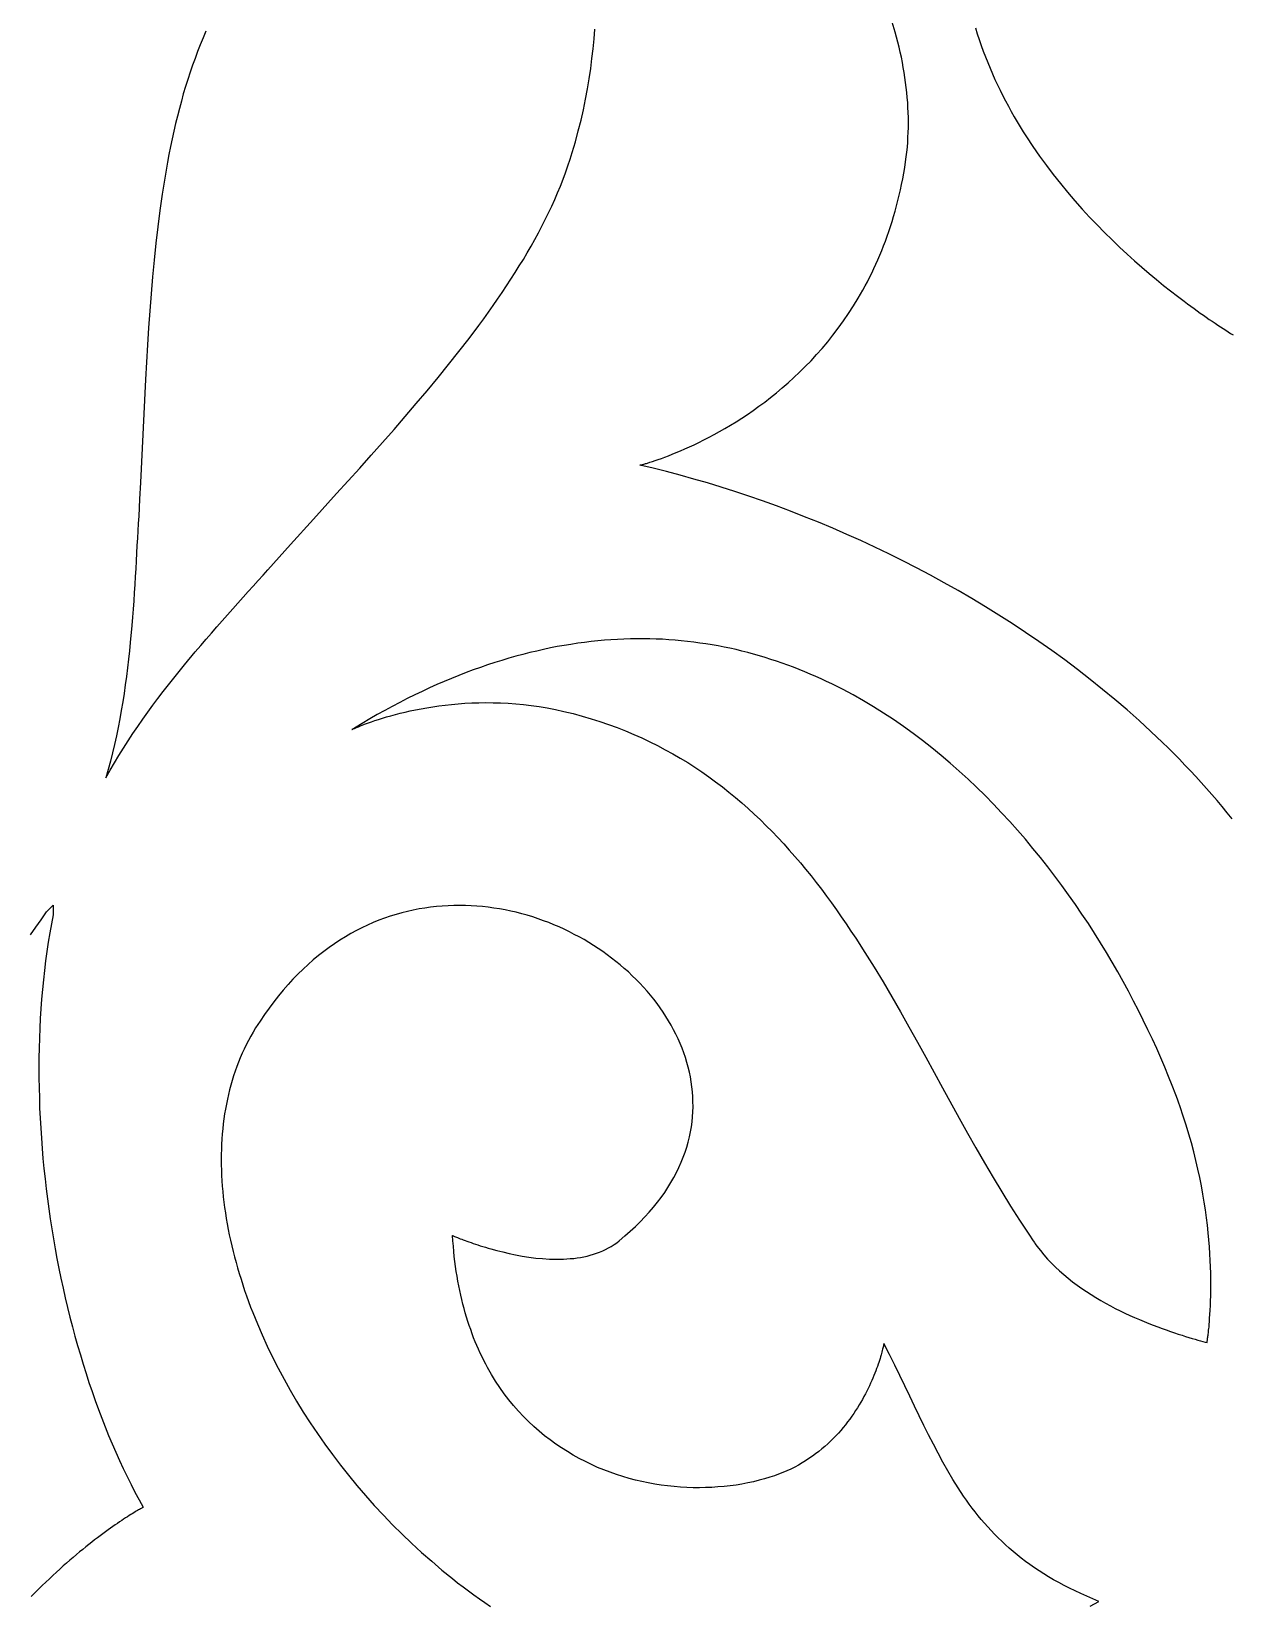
# Model space of a CAD drawing. Extents: x -555 to 555, y -555 to 555.
# Drawn here: x -181.2 to -83.7, y -490.1 to -362.2 of the extents above; entities that cross this region are included whole.
import ezdxf

# ---------------------------------------------------------------- set-up
doc = ezdxf.new("R2010")
doc.units = 0
doc.layers.add('PLAN_1', color=18, linetype='CONTINUOUS')

msp = doc.modelspace()

# ---------------------------------------------------------------- linework, layer by layer
at = {"layer": 'PLAN_1'}
for points in [[(-83.62, -426.23), (-84.02, -425.73), (-84.44, -425.23), (-84.85, -424.73), (-85.28, -424.24), (-85.7, -423.76), (-86.13, -423.28), (-86.57, -422.8), (-87.01, -422.33), (-87.46, -421.86), (-87.91, -421.39), (-88.37, -420.93), (-88.83, -420.47), (-89.29, -420.02), (-90.23, -419.12), (-91.19, -418.24), (-92.16, -417.38), (-93.15, -416.54), (-94.15, -415.71), (-95.16, -414.9), (-96.19, -414.1), (-97.23, -413.32), (-98.28, -412.56), (-99.34, -411.81), (-100.41, -411.08), (-101.49, -410.36), (-102.58, -409.67), (-103.68, -408.99), (-104.79, -408.32), (-105.9, -407.68), (-107.02, -407.05), (-108.14, -406.43), (-109.27, -405.84), (-110.4, -405.26), (-111.53, -404.69), (-112.67, -404.15), (-113.81, -403.62), (-114.95, -403.11), (-116.09, -402.61), (-117.24, -402.13), (-118.38, -401.67), (-119.52, -401.23), (-120.65, -400.8), (-121.79, -400.39), (-122.92, -400), (-124.04, -399.63), (-125.17, -399.27), (-126.28, -398.93), (-127.39, -398.61), (-128.5, -398.3), (-129.59, -398.01), (-130.68, -397.74), (-131.76, -397.49), (-131.76, -397.49), (-131.75, -397.48), (-131.73, -397.48), (-131.71, -397.47), (-131.68, -397.47), (-131.64, -397.46), (-131.6, -397.45), (-131.55, -397.43), (-131.5, -397.42), (-131.44, -397.4), (-131.37, -397.38), (-131.3, -397.36), (-131.22, -397.34), (-131.14, -397.31), (-130.95, -397.25), (-130.75, -397.19), (-130.53, -397.11), (-130.29, -397.03), (-130.02, -396.94), (-129.74, -396.83), (-129.45, -396.72), (-129.14, -396.6), (-128.81, -396.46), (-128.46, -396.32), (-128.11, -396.16), (-127.74, -396), (-127.36, -395.82), (-126.96, -395.63), (-126.56, -395.43), (-126.14, -395.21), (-125.72, -394.99), (-125.29, -394.75), (-124.85, -394.5), (-124.4, -394.23), (-123.94, -393.95), (-123.49, -393.66), (-123.02, -393.36), (-122.56, -393.03), (-122.09, -392.7), (-121.62, -392.35), (-121.14, -391.99), (-120.67, -391.61), (-120.19, -391.21), (-119.72, -390.8), (-119.25, -390.37), (-118.78, -389.93), (-118.32, -389.47), (-117.85, -388.99), (-117.4, -388.5), (-116.95, -387.99), (-116.5, -387.46), (-116.07, -386.91), (-115.64, -386.35), (-115.22, -385.76), (-114.8, -385.16), (-114.4, -384.54), (-114.01, -383.9), (-113.64, -383.25), (-113.45, -382.91), (-113.27, -382.57), (-113.09, -382.22), (-112.92, -381.87), (-112.75, -381.51), (-112.58, -381.15), (-112.42, -380.79), (-112.26, -380.42), (-112.11, -380.04), (-111.95, -379.66), (-111.81, -379.27), (-111.67, -378.88), (-111.53, -378.48), (-111.39, -378.08), (-111.26, -377.67), (-111.14, -377.26), (-111.02, -376.84), (-110.9, -376.41), (-110.79, -375.98), (-110.69, -375.55), (-110.59, -375.11), (-110.49, -374.66), (-110.4, -374.21), (-110.32, -373.75), (-110.24, -373.29), (-110.17, -372.82), (-110.11, -372.42), (-110.06, -372.03), (-110.02, -371.63), (-109.99, -371.23), (-109.97, -370.83), (-109.95, -370.43), (-109.94, -370.03), (-109.94, -369.63), (-109.94, -369.22), (-109.95, -368.82), (-109.97, -368.41), (-109.99, -368.01), (-110.03, -367.6), (-110.06, -367.19), (-110.11, -366.79), (-110.16, -366.38), (-110.22, -365.97), (-110.28, -365.56), (-110.35, -365.15), (-110.43, -364.74), (-110.51, -364.33), (-110.6, -363.92), (-110.69, -363.51), (-110.8, -363.1), (-111.01, -362.28), (-111.25, -361.47)], [(-167.05, -362.22), (-167.28, -362.76), (-167.51, -363.31), (-167.72, -363.86), (-167.93, -364.42), (-168.14, -364.98), (-168.33, -365.55), (-168.52, -366.13), (-168.7, -366.71), (-168.88, -367.3), (-169.04, -367.9), (-169.2, -368.5), (-169.36, -369.11), (-169.51, -369.72), (-169.65, -370.34), (-169.79, -370.96), (-169.92, -371.59), (-170.05, -372.22), (-170.17, -372.86), (-170.28, -373.5), (-170.39, -374.15), (-170.5, -374.8), (-170.6, -375.45), (-170.79, -376.77), (-170.96, -378.1), (-171.12, -379.45), (-171.26, -380.81), (-171.39, -382.17), (-171.5, -383.55), (-171.61, -384.93), (-171.71, -386.32), (-171.8, -387.71), (-171.88, -389.11), (-171.95, -390.51), (-172.09, -393.31), (-172.23, -396.11), (-172.36, -398.88), (-172.44, -400.26), (-172.51, -401.64), (-172.55, -402.22), (-172.58, -402.81), (-172.61, -403.41), (-172.65, -404.02), (-172.68, -404.64), (-172.71, -405.27), (-172.75, -405.9), (-172.79, -406.54), (-172.83, -407.19), (-172.87, -407.85), (-172.91, -408.51), (-172.96, -409.18), (-173.01, -409.85), (-173.07, -410.52), (-173.19, -411.89), (-173.26, -412.57), (-173.34, -413.26), (-173.42, -413.95), (-173.51, -414.65), (-173.6, -415.34), (-173.7, -416.03), (-173.81, -416.73), (-173.92, -417.42), (-174.05, -418.11), (-174.18, -418.8), (-174.32, -419.49), (-174.47, -420.18), (-174.63, -420.86), (-174.8, -421.54), (-174.98, -422.22), (-175.17, -422.89), (-174.83, -422.28), (-174.48, -421.68), (-174.11, -421.08), (-173.74, -420.48), (-173.36, -419.89), (-172.98, -419.3), (-172.58, -418.72), (-172.18, -418.14), (-171.77, -417.57), (-171.36, -417), (-170.94, -416.44), (-170.51, -415.89), (-170.08, -415.34), (-169.65, -414.79), (-169.22, -414.25), (-168.78, -413.71), (-167.91, -412.66), (-167.47, -412.14), (-167.03, -411.63), (-166.59, -411.13), (-166.16, -410.63), (-165.72, -410.13), (-165.29, -409.65), (-164.86, -409.17), (-164.44, -408.69), (-164.02, -408.22), (-163.61, -407.76), (-163.2, -407.31), (-162.8, -406.86), (-162.4, -406.42), (-162.01, -405.99), (-161.1, -404.96), (-160.17, -403.93), (-158.31, -401.87), (-156.42, -399.8), (-154.54, -397.72), (-153.61, -396.68), (-152.68, -395.63), (-151.75, -394.58), (-150.84, -393.53), (-149.94, -392.48), (-149.05, -391.43), (-148.17, -390.37), (-147.31, -389.31), (-146.47, -388.25), (-145.65, -387.18), (-144.85, -386.12), (-144.46, -385.58), (-144.08, -385.05), (-143.7, -384.51), (-143.33, -383.98), (-142.96, -383.44), (-142.6, -382.91), (-142.25, -382.37), (-141.91, -381.83), (-141.57, -381.29), (-141.24, -380.76), (-140.92, -380.22), (-140.61, -379.68), (-140.31, -379.14), (-140.02, -378.6), (-139.73, -378.06), (-139.46, -377.51), (-139.19, -376.97), (-138.93, -376.43), (-138.69, -375.89), (-138.45, -375.34), (-138.22, -374.8), (-138.01, -374.25), (-137.8, -373.71), (-137.61, -373.16), (-137.43, -372.62), (-137.26, -372.07), (-137, -371.19), (-136.77, -370.31), (-136.55, -369.45), (-136.36, -368.59), (-136.18, -367.74), (-136.02, -366.9), (-135.88, -366.07), (-135.76, -365.24), (-135.66, -364.43), (-135.57, -363.63), (-135.49, -362.83), (-135.44, -362.05)], [(-104.49, -361.93), (-104.35, -362.42), (-104.19, -362.89), (-104.03, -363.37), (-103.85, -363.84), (-103.68, -364.3), (-103.49, -364.76), (-103.3, -365.22), (-103.11, -365.68), (-102.91, -366.13), (-102.7, -366.57), (-102.49, -367.01), (-102.27, -367.45), (-102.04, -367.88), (-101.81, -368.31), (-101.58, -368.74), (-101.34, -369.16), (-101.1, -369.57), (-100.85, -369.98), (-100.6, -370.39), (-100.34, -370.8), (-99.81, -371.59), (-99.28, -372.37), (-98.72, -373.13), (-98.16, -373.87), (-97.58, -374.6), (-97, -375.3), (-96.41, -375.99), (-95.81, -376.67), (-95.21, -377.32), (-94.6, -377.96), (-93.99, -378.58), (-93.38, -379.18), (-92.77, -379.76), (-92.16, -380.32), (-91.56, -380.87), (-90.96, -381.4), (-90.36, -381.9), (-89.77, -382.39), (-89.19, -382.87), (-88.62, -383.32), (-88.06, -383.75), (-87.52, -384.16), (-87.25, -384.36), (-86.98, -384.56), (-86.72, -384.75), (-86.46, -384.94), (-86.21, -385.12), (-85.96, -385.29), (-85.72, -385.46), (-85.48, -385.63), (-85.24, -385.79), (-85.01, -385.94), (-84.78, -386.1), (-84.56, -386.24), (-84.35, -386.38), (-84.14, -386.52), (-83.94, -386.65), (-83.74, -386.78), (-83.55, -386.9)], [(-181.3, -435.66), (-180.86, -435.05), (-180.43, -434.43), (-180.01, -433.8), (-179.45, -433.24), (-179.46, -434.03), (-179.6, -434.77), (-179.74, -435.51), (-179.86, -436.26), (-179.97, -437.02), (-180.08, -437.78), (-180.17, -438.55), (-180.26, -439.32), (-180.33, -440.1), (-180.4, -440.89), (-180.46, -441.68), (-180.51, -442.47), (-180.55, -443.26), (-180.58, -444.06), (-180.6, -444.87), (-180.62, -445.67), (-180.62, -446.48), (-180.62, -447.29), (-180.61, -448.11), (-180.58, -448.92), (-180.56, -449.74), (-180.52, -450.56), (-180.47, -451.38), (-180.42, -452.2), (-180.36, -453.02), (-180.29, -453.84), (-180.21, -454.66), (-180.12, -455.48), (-180.03, -456.3), (-179.92, -457.11), (-179.81, -457.93), (-179.7, -458.75), (-179.57, -459.56), (-179.44, -460.37), (-179.29, -461.18), (-179.15, -461.98), (-178.99, -462.78), (-178.83, -463.58), (-178.65, -464.38), (-178.48, -465.17), (-178.29, -465.96), (-178.1, -466.74), (-177.9, -467.51), (-177.69, -468.29), (-177.47, -469.05), (-177.25, -469.81), (-177.02, -470.57), (-176.79, -471.32), (-176.55, -472.06), (-176.3, -472.79), (-176.04, -473.52), (-175.78, -474.24), (-175.51, -474.95), (-175.24, -475.66), (-174.96, -476.35), (-174.67, -477.04), (-174.37, -477.72), (-174.07, -478.39), (-173.77, -479.05), (-173.45, -479.7), (-173.13, -480.33), (-172.81, -480.96), (-172.48, -481.58), (-172.14, -482.19), (-172.14, -482.19), (-172.16, -482.2), (-172.18, -482.21), (-172.22, -482.23), (-172.26, -482.25), (-172.31, -482.28), (-172.37, -482.32), (-172.44, -482.36), (-172.52, -482.4), (-172.6, -482.45), (-172.7, -482.51), (-172.8, -482.57), (-172.91, -482.63), (-173.03, -482.71), (-173.15, -482.79), (-173.28, -482.87), (-173.43, -482.96), (-173.57, -483.05), (-173.73, -483.16), (-173.89, -483.26), (-174.06, -483.38), (-174.23, -483.5), (-174.42, -483.62), (-174.6, -483.75), (-174.8, -483.89), (-175, -484.03), (-175.21, -484.18), (-175.42, -484.34), (-175.64, -484.5), (-175.86, -484.67), (-176.09, -484.85), (-176.32, -485.03), (-176.56, -485.22), (-176.81, -485.41), (-177.06, -485.61), (-177.31, -485.82), (-177.57, -486.04), (-177.83, -486.26), (-178.1, -486.49), (-178.37, -486.72), (-178.64, -486.96), (-178.92, -487.21), (-179.2, -487.47), (-179.49, -487.73), (-179.77, -488), (-180.07, -488.27), (-180.36, -488.56), (-180.66, -488.85), (-180.96, -489.14), (-181.26, -489.45)], [(-95.17, -490.22), (-94.45, -489.84), (-94.95, -489.63), (-95.44, -489.42), (-95.92, -489.21), (-96.39, -488.99), (-96.84, -488.77), (-97.28, -488.54), (-97.71, -488.31), (-98.13, -488.08), (-98.54, -487.84), (-98.93, -487.6), (-99.32, -487.35), (-99.69, -487.1), (-100.06, -486.84), (-100.41, -486.59), (-100.76, -486.32), (-101.09, -486.06), (-101.42, -485.79), (-101.74, -485.51), (-102.05, -485.24), (-102.35, -484.95), (-102.65, -484.67), (-102.93, -484.38), (-103.21, -484.09), (-103.49, -483.79), (-103.75, -483.49), (-104.01, -483.18), (-104.27, -482.88), (-104.51, -482.56), (-104.76, -482.25), (-104.99, -481.93), (-105.22, -481.61), (-105.45, -481.28), (-105.89, -480.61), (-106.32, -479.93), (-106.73, -479.24), (-107.13, -478.53), (-107.53, -477.8), (-107.91, -477.06), (-108.29, -476.31), (-108.68, -475.54), (-109.06, -474.76), (-109.44, -473.96), (-109.83, -473.15), (-110.23, -472.33), (-110.63, -471.49), (-111.05, -470.64), (-111.48, -469.77), (-111.93, -468.89), (-111.93, -468.9), (-111.93, -468.91), (-111.94, -468.94), (-111.95, -468.99), (-111.96, -469.04), (-111.97, -469.1), (-111.99, -469.17), (-112.01, -469.26), (-112.03, -469.35), (-112.06, -469.45), (-112.09, -469.57), (-112.12, -469.69), (-112.16, -469.81), (-112.2, -469.95), (-112.24, -470.1), (-112.29, -470.25), (-112.34, -470.41), (-112.4, -470.57), (-112.46, -470.75), (-112.53, -470.92), (-112.59, -471.11), (-112.67, -471.3), (-112.75, -471.49), (-112.83, -471.69), (-112.92, -471.89), (-113.01, -472.1), (-113.11, -472.31), (-113.21, -472.53), (-113.32, -472.75), (-113.43, -472.97), (-113.55, -473.19), (-113.67, -473.42), (-113.8, -473.64), (-113.94, -473.87), (-114.08, -474.1), (-114.23, -474.33), (-114.38, -474.56), (-114.54, -474.79), (-114.71, -475.02), (-114.88, -475.25), (-115.06, -475.48), (-115.24, -475.71), (-115.43, -475.94), (-115.63, -476.16), (-115.84, -476.38), (-116.05, -476.6), (-116.27, -476.82), (-116.5, -477.03), (-116.73, -477.25), (-116.97, -477.45), (-117.22, -477.65), (-117.48, -477.85), (-117.74, -478.04), (-118.02, -478.23), (-118.3, -478.41), (-118.58, -478.59), (-118.88, -478.76), (-119.18, -478.92), (-119.5, -479.08), (-119.82, -479.23), (-120.15, -479.37), (-120.49, -479.5), (-120.83, -479.63), (-121.19, -479.75), (-121.63, -479.88), (-122.08, -480), (-122.53, -480.11), (-123, -480.21), (-123.47, -480.3), (-123.95, -480.38), (-124.43, -480.44), (-124.92, -480.5), (-125.42, -480.54), (-125.92, -480.57), (-126.42, -480.59), (-126.93, -480.6), (-127.44, -480.6), (-127.96, -480.58), (-128.47, -480.55), (-128.99, -480.51), (-129.51, -480.45), (-130.03, -480.39), (-130.56, -480.3), (-131.08, -480.21), (-131.6, -480.1), (-132.12, -479.98), (-132.64, -479.84), (-133.16, -479.69), (-133.67, -479.53), (-134.19, -479.35), (-134.7, -479.15), (-135.2, -478.95), (-135.71, -478.72), (-136.2, -478.48), (-136.69, -478.23), (-137.18, -477.96), (-137.66, -477.67), (-138.14, -477.37), (-138.6, -477.06), (-139.06, -476.72), (-139.51, -476.37), (-139.96, -476.01), (-140.39, -475.62), (-140.82, -475.22), (-141.23, -474.81), (-141.64, -474.37), (-142.03, -473.92), (-142.41, -473.45), (-142.79, -472.96), (-143.14, -472.46), (-143.49, -471.94), (-143.82, -471.39), (-144.14, -470.83), (-144.3, -470.55), (-144.45, -470.26), (-144.6, -469.96), (-144.74, -469.66), (-144.88, -469.35), (-145.02, -469.04), (-145.15, -468.73), (-145.28, -468.41), (-145.4, -468.08), (-145.52, -467.75), (-145.64, -467.42), (-145.75, -467.08), (-145.86, -466.73), (-145.96, -466.39), (-146.06, -466.03), (-146.16, -465.67), (-146.25, -465.31), (-146.33, -464.94), (-146.41, -464.56), (-146.49, -464.19), (-146.56, -463.8), (-146.63, -463.41), (-146.69, -463.02), (-146.75, -462.62), (-146.8, -462.21), (-146.85, -461.8), (-146.89, -461.39), (-146.93, -460.97), (-146.96, -460.54), (-146.99, -460.11), (-146.98, -460.11), (-146.96, -460.12), (-146.93, -460.13), (-146.88, -460.15), (-146.83, -460.18), (-146.76, -460.21), (-146.68, -460.24), (-146.59, -460.27), (-146.48, -460.31), (-146.37, -460.36), (-146.25, -460.41), (-146.12, -460.46), (-145.97, -460.51), (-145.82, -460.56), (-145.66, -460.62), (-145.49, -460.68), (-145.31, -460.74), (-145.13, -460.8), (-144.94, -460.87), (-144.74, -460.93), (-144.53, -461), (-144.31, -461.06), (-144.09, -461.13), (-143.87, -461.19), (-143.4, -461.32), (-142.9, -461.44), (-142.4, -461.56), (-141.87, -461.67), (-141.33, -461.77), (-140.79, -461.86), (-140.23, -461.93), (-139.67, -461.98), (-139.1, -462.02), (-138.54, -462.03), (-138.26, -462.03), (-137.98, -462.02), (-137.7, -462), (-137.42, -461.98), (-137.14, -461.96), (-136.87, -461.92), (-136.6, -461.88), (-136.33, -461.83), (-136.06, -461.77), (-135.8, -461.7), (-135.54, -461.63), (-135.29, -461.54), (-135.04, -461.45), (-134.79, -461.35), (-134.55, -461.24), (-134.32, -461.11), (-134.09, -460.98), (-133.86, -460.84), (-133.65, -460.69), (-133.44, -460.52), (-132.98, -460.14), (-132.55, -459.76), (-132.13, -459.37), (-131.74, -458.98), (-131.36, -458.59), (-131, -458.2), (-130.66, -457.8), (-130.34, -457.4), (-130.04, -457), (-129.75, -456.6), (-129.49, -456.19), (-129.24, -455.79), (-129, -455.38), (-128.79, -454.97), (-128.59, -454.56), (-128.41, -454.15), (-128.24, -453.74), (-128.09, -453.33), (-127.96, -452.92), (-127.84, -452.51), (-127.74, -452.09), (-127.65, -451.68), (-127.58, -451.27), (-127.52, -450.86), (-127.48, -450.45), (-127.46, -450.04), (-127.44, -449.63), (-127.45, -449.22), (-127.46, -448.82), (-127.49, -448.41), (-127.53, -448.01), (-127.59, -447.61), (-127.66, -447.21), (-127.74, -446.82), (-127.83, -446.42), (-127.94, -446.03), (-128.06, -445.64), (-128.19, -445.25), (-128.34, -444.87), (-128.49, -444.49), (-128.66, -444.11), (-128.83, -443.74), (-129.02, -443.37), (-129.22, -443.01), (-129.43, -442.65), (-129.65, -442.29), (-129.88, -441.94), (-130.12, -441.59), (-130.37, -441.24), (-130.63, -440.9), (-130.9, -440.57), (-131.18, -440.24), (-131.47, -439.92), (-131.76, -439.6), (-132.07, -439.29), (-132.38, -438.98), (-132.7, -438.68), (-133.03, -438.39), (-133.36, -438.1), (-133.71, -437.82), (-134.06, -437.55), (-134.42, -437.28), (-134.78, -437.02), (-135.15, -436.77), (-135.53, -436.52), (-135.91, -436.28), (-136.3, -436.05), (-136.7, -435.83), (-137.1, -435.62), (-137.5, -435.41), (-137.91, -435.21), (-138.33, -435.02), (-138.75, -434.84), (-139.18, -434.67), (-139.61, -434.51), (-140.04, -434.35), (-140.48, -434.21), (-140.92, -434.07), (-141.36, -433.95), (-141.81, -433.83), (-142.26, -433.73), (-142.72, -433.64), (-143.17, -433.55), (-143.63, -433.48), (-144.09, -433.41), (-144.56, -433.36), (-145.02, -433.32), (-145.49, -433.29), (-145.95, -433.27), (-146.42, -433.27), (-146.89, -433.27), (-147.36, -433.29), (-147.83, -433.32), (-148.3, -433.36), (-148.78, -433.41), (-149.25, -433.48), (-149.72, -433.56), (-150.19, -433.65), (-150.66, -433.75), (-151.12, -433.87), (-151.59, -434), (-152.06, -434.15), (-152.52, -434.31), (-152.98, -434.48), (-153.45, -434.67), (-153.9, -434.87), (-154.36, -435.08), (-154.81, -435.31), (-155.26, -435.56), (-155.71, -435.82), (-156.15, -436.09), (-156.59, -436.38), (-157.03, -436.69), (-157.46, -437.01), (-157.89, -437.35), (-158.32, -437.7), (-158.74, -438.07), (-159.15, -438.45), (-159.56, -438.85), (-159.97, -439.27), (-160.37, -439.71), (-160.76, -440.16), (-161.15, -440.63), (-161.53, -441.11), (-161.91, -441.62), (-162.28, -442.14), (-162.64, -442.68), (-163, -443.23), (-163.2, -443.56), (-163.39, -443.9), (-163.58, -444.24), (-163.76, -444.59), (-163.93, -444.94), (-164.09, -445.29), (-164.25, -445.65), (-164.39, -446.01), (-164.53, -446.37), (-164.67, -446.74), (-164.79, -447.12), (-164.91, -447.49), (-165.02, -447.87), (-165.12, -448.25), (-165.22, -448.64), (-165.3, -449.03), (-165.38, -449.42), (-165.46, -449.82), (-165.52, -450.22), (-165.58, -450.62), (-165.63, -451.03), (-165.68, -451.43), (-165.72, -451.84), (-165.75, -452.26), (-165.77, -452.67), (-165.79, -453.09), (-165.8, -453.51), (-165.8, -453.93), (-165.8, -454.36), (-165.78, -454.79), (-165.77, -455.21), (-165.74, -455.65), (-165.71, -456.08), (-165.67, -456.51), (-165.63, -456.95), (-165.58, -457.39), (-165.52, -457.83), (-165.46, -458.27), (-165.39, -458.71), (-165.31, -459.16), (-165.23, -459.6), (-165.14, -460.05), (-165.04, -460.49), (-164.94, -460.94), (-164.83, -461.39), (-164.71, -461.84), (-164.59, -462.29), (-164.47, -462.74), (-164.33, -463.2), (-164.19, -463.65), (-164.05, -464.1), (-163.9, -464.56), (-163.74, -465.01), (-163.58, -465.46), (-163.41, -465.92), (-163.23, -466.37), (-162.86, -467.28), (-162.47, -468.18), (-162.06, -469.09), (-161.63, -469.99), (-161.17, -470.89), (-160.69, -471.79), (-160.19, -472.68), (-159.67, -473.57), (-159.13, -474.45), (-158.56, -475.33), (-157.98, -476.2), (-157.38, -477.06), (-156.75, -477.91), (-156.11, -478.76), (-155.45, -479.59), (-154.77, -480.42), (-154.07, -481.23), (-153.36, -482.04), (-152.62, -482.83), (-151.87, -483.61), (-151.1, -484.37), (-150.32, -485.12), (-149.51, -485.86), (-148.69, -486.58), (-147.86, -487.29), (-147.01, -487.98), (-146.58, -488.32), (-146.14, -488.65), (-145.7, -488.98), (-145.26, -489.31), (-144.81, -489.63), (-144.36, -489.94), (-143.91, -490.25)]]:
    msp.add_lwpolyline(points, dxfattribs=at)
msp.add_lwpolyline([(-85.66, -468.8), (-85.66, -468.79), (-85.66, -468.78), (-85.65, -468.76), (-85.65, -468.74), (-85.65, -468.71), (-85.64, -468.67), (-85.63, -468.62), (-85.62, -468.57), (-85.62, -468.51), (-85.61, -468.44), (-85.6, -468.37), (-85.59, -468.29), (-85.58, -468.2), (-85.56, -468.11), (-85.55, -468.01), (-85.54, -467.9), (-85.53, -467.79), (-85.52, -467.67), (-85.5, -467.55), (-85.49, -467.42), (-85.48, -467.28), (-85.47, -467.14), (-85.45, -466.83), (-85.42, -466.51), (-85.4, -466.16), (-85.39, -465.79), (-85.37, -465.4), (-85.36, -464.99), (-85.35, -464.56), (-85.35, -464.11), (-85.36, -463.64), (-85.36, -463.15), (-85.38, -462.65), (-85.4, -462.12), (-85.43, -461.58), (-85.47, -461.03), (-85.51, -460.46), (-85.57, -459.87), (-85.63, -459.27), (-85.71, -458.65), (-85.79, -458.02), (-85.89, -457.38), (-86, -456.73), (-86.12, -456.06), (-86.25, -455.39), (-86.4, -454.7), (-86.56, -454), (-86.73, -453.3), (-86.92, -452.58), (-87.13, -451.86), (-87.35, -451.13), (-87.59, -450.39), (-87.85, -449.64), (-87.98, -449.27), (-88.02, -449.17), (-88.02, -449.15), (-88.03, -449.13), (-88.04, -449.11), (-88.07, -449.02), (-88.21, -448.66), (-88.49, -447.92), (-88.79, -447.18), (-89.09, -446.43), (-89.42, -445.67), (-89.75, -444.91), (-90.1, -444.15), (-90.46, -443.37), (-90.84, -442.6), (-91.23, -441.82), (-91.63, -441.04), (-92.05, -440.25), (-92.47, -439.46), (-92.92, -438.68), (-93.37, -437.89), (-93.84, -437.1), (-94.32, -436.32), (-94.81, -435.53), (-95.31, -434.75), (-95.83, -433.97), (-96.36, -433.19), (-96.91, -432.42), (-97.46, -431.65), (-98.03, -430.88), (-98.61, -430.13), (-99.2, -429.38), (-99.81, -428.63), (-100.43, -427.89), (-101.06, -427.16), (-101.7, -426.45), (-102.36, -425.73), (-103.02, -425.03), (-103.7, -424.34), (-104.39, -423.67), (-105.09, -423), (-105.81, -422.35), (-106.53, -421.7), (-107.27, -421.08), (-108.02, -420.47), (-108.78, -419.87), (-109.56, -419.29), (-110.34, -418.72), (-111.14, -418.17), (-111.95, -417.64), (-112.77, -417.13), (-113.6, -416.63), (-114.44, -416.16), (-115.29, -415.7), (-115.72, -415.48), (-116.16, -415.26), (-116.59, -415.06), (-117.03, -414.85), (-117.47, -414.65), (-117.92, -414.46), (-118.37, -414.27), (-118.82, -414.09), (-119.27, -413.91), (-119.73, -413.74), (-120.19, -413.58), (-120.65, -413.42), (-121.11, -413.27), (-121.58, -413.12), (-122.05, -412.98), (-122.52, -412.85), (-122.99, -412.72), (-123.47, -412.6), (-123.95, -412.48), (-124.44, -412.37), (-124.92, -412.27), (-125.41, -412.18), (-125.9, -412.09), (-126.4, -412.01), (-126.89, -411.94), (-127.39, -411.87), (-127.89, -411.81), (-128.4, -411.76), (-128.9, -411.71), (-129.41, -411.68), (-129.93, -411.64), (-130.44, -411.62), (-130.96, -411.61), (-131.48, -411.6), (-132, -411.6), (-132.53, -411.61), (-133.06, -411.62), (-133.59, -411.65), (-134.12, -411.68), (-134.65, -411.72), (-135.19, -411.77), (-135.73, -411.82), (-136.28, -411.89), (-136.82, -411.96), (-137.37, -412.05), (-137.92, -412.14), (-138.48, -412.23), (-139.03, -412.34), (-139.59, -412.46), (-140.15, -412.59), (-140.71, -412.72), (-141.28, -412.86), (-141.85, -413.02), (-142.42, -413.18), (-142.99, -413.35), (-143.57, -413.53), (-144.15, -413.72), (-144.73, -413.92), (-145.31, -414.13), (-145.9, -414.35), (-146.49, -414.58), (-147.08, -414.82), (-147.67, -415.07), (-148.27, -415.32), (-148.86, -415.59), (-149.46, -415.87), (-150.07, -416.16), (-150.67, -416.46), (-151.28, -416.77), (-151.89, -417.09), (-152.5, -417.42), (-153.12, -417.76), (-153.73, -418.11), (-154.35, -418.48), (-154.97, -418.85), (-155.13, -418.94), (-155.17, -418.97), (-155.18, -418.97), (-155.18, -418.98), (-155.18, -418.98), (-155.18, -418.98), (-155.18, -418.98), (-155.17, -418.97), (-155.16, -418.97), (-155.15, -418.96), (-155.12, -418.95), (-155.09, -418.93), (-155.06, -418.92), (-155.01, -418.9), (-154.97, -418.88), (-154.91, -418.86), (-154.85, -418.83), (-154.79, -418.8), (-154.72, -418.77), (-154.64, -418.74), (-154.47, -418.67), (-154.28, -418.6), (-154.06, -418.52), (-153.83, -418.43), (-153.58, -418.34), (-153.3, -418.25), (-153.01, -418.15), (-152.69, -418.05), (-152.36, -417.95), (-152.01, -417.85), (-151.64, -417.75), (-151.25, -417.65), (-150.85, -417.56), (-150.43, -417.46), (-150, -417.37), (-149.55, -417.28), (-149.08, -417.2), (-148.6, -417.12), (-148.1, -417.05), (-147.6, -416.98), (-147.07, -416.93), (-146.54, -416.88), (-145.99, -416.84), (-145.43, -416.81), (-144.86, -416.79), (-144.28, -416.78), (-143.69, -416.79), (-143.09, -416.8), (-142.47, -416.84), (-141.85, -416.88), (-141.22, -416.94), (-140.59, -417.02), (-139.94, -417.11), (-139.29, -417.22), (-138.63, -417.35), (-137.96, -417.5), (-137.2, -417.68), (-136.46, -417.88), (-135.73, -418.1), (-135.01, -418.33), (-134.31, -418.57), (-133.61, -418.82), (-132.93, -419.09), (-132.26, -419.37), (-131.6, -419.66), (-130.96, -419.96), (-130.32, -420.28), (-129.7, -420.61), (-129.08, -420.95), (-128.48, -421.3), (-127.88, -421.66), (-127.3, -422.04), (-126.73, -422.42), (-126.16, -422.81), (-125.61, -423.22), (-125.06, -423.63), (-124.53, -424.05), (-124, -424.49), (-123.48, -424.93), (-122.97, -425.38), (-122.47, -425.84), (-121.97, -426.31), (-121.49, -426.79), (-121.01, -427.27), (-120.54, -427.76), (-120.07, -428.26), (-119.62, -428.77), (-119.17, -429.29), (-118.72, -429.81), (-118.29, -430.33), (-117.85, -430.87), (-117.43, -431.41), (-117.01, -431.96), (-116.6, -432.51), (-116.19, -433.07), (-115.79, -433.63), (-115.39, -434.2), (-115, -434.77), (-114.61, -435.35), (-114.22, -435.93), (-113.47, -437.1), (-112.73, -438.29), (-112, -439.49), (-111.29, -440.7), (-110.58, -441.92), (-109.89, -443.15), (-109.2, -444.38), (-108.52, -445.61), (-107.16, -448.09), (-105.81, -450.55), (-105.13, -451.77), (-104.45, -452.98), (-103.76, -454.18), (-103.06, -455.38), (-102.35, -456.55), (-101.64, -457.71), (-100.91, -458.86), (-100.54, -459.42), (-100.16, -459.98), (-99.79, -460.54), (-99.69, -460.68), (-99.67, -460.71), (-99.66, -460.72), (-99.66, -460.72), (-99.66, -460.73), (-99.65, -460.74), (-99.62, -460.78), (-99.49, -460.97), (-99.21, -461.33), (-98.93, -461.67), (-98.62, -462.01), (-98.31, -462.34), (-97.99, -462.67), (-97.65, -462.98), (-97.31, -463.28), (-96.95, -463.57), (-96.59, -463.86), (-96.22, -464.13), (-95.85, -464.4), (-95.47, -464.65), (-95.08, -464.9), (-94.7, -465.14), (-94.3, -465.37), (-93.91, -465.6), (-93.51, -465.81), (-93.12, -466.02), (-92.72, -466.22), (-92.33, -466.41), (-91.94, -466.59), (-91.55, -466.77), (-91.16, -466.93), (-90.78, -467.09), (-90.4, -467.25), (-90.03, -467.39), (-89.67, -467.53), (-89.32, -467.66), (-88.97, -467.78), (-88.64, -467.9), (-88.31, -468.01), (-88, -468.11), (-87.69, -468.21), (-87.41, -468.3), (-87.13, -468.38), (-86.87, -468.46), (-86.62, -468.53), (-86.4, -468.6), (-86.18, -468.66), (-85.99, -468.71), (-85.82, -468.76)], close=True, dxfattribs=at)

doc.saveas('drawing.dxf')
